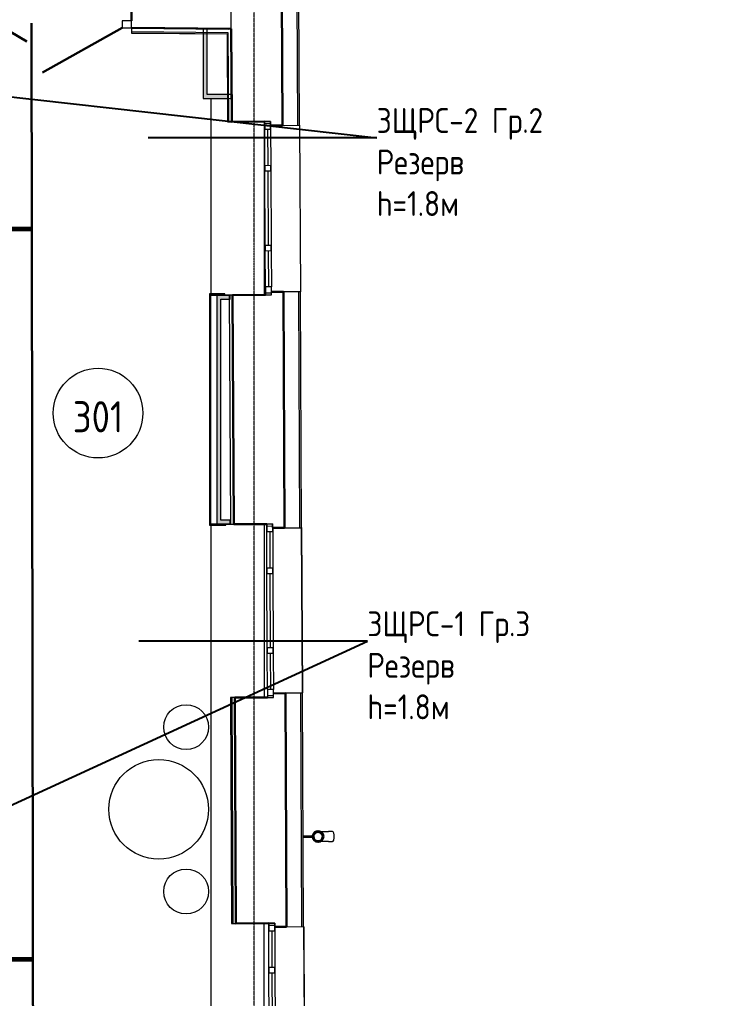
# Model space of a CAD drawing. Header units: millimetres. Extents: x -32 to 417638015, y -35 to 175284279.
# Drawn here: x 417132542 to 417139699, y 175258407 to 175268233 of the extents above; entities that cross this region are included whole.
import ezdxf
from ezdxf import colors
from ezdxf.entities.mleader import LeaderData, LeaderLine
from ezdxf.math import Vec2, Vec3

# ---------------------------------------------------------------- set-up
doc = ezdxf.new("R2010")
doc.units = ezdxf.units.MM
doc.linetypes.add('ADSK_Линия сетки', pattern=[25, 20, -2.5, 0, -2.5])
for name, color, linetype, lineweight in [('_ Окна', 7, 'Continuous', 9), ('_ЭМ_гофра', 5, 'Continuous', 60), ('_ЭМ_ТХобщее_слой', 7, 'Continuous', 30), ('Аннотация', 7, 'Continuous', 18), ('Двери', 7, 'Continuous', 9), ('Обобщенные модели', 7, 'Continuous', 18), ('Окна', 7, 'Continuous', 9), ('Оси', 253, 'Continuous', 9), ('Перекрытие', 7, 'Continuous', 18), ('Стены внутренние', 7, 'Continuous', 18), ('Стены наружные', 7, 'Continuous', 18), ('Стены несущие', 7, 'Continuous', 30), ('Стены отделка', 7, 'Continuous', 30), ('Стены штриховка', 7, 'Continuous', 9), ('ТХ', 5, 'Continuous', 0), ('ШТРИХОВКА', 252, 'Continuous', 15), ('ЭМ_Лоток 1_2', 162, 'Continuous', 30)]:
    doc.layers.add(name, color=color, linetype=linetype, lineweight=lineweight)
doc.layers.add('_ЭМ_Надписи', color=7, linetype='Continuous')
doc.layers.add('ЭОМ_Лотки рабочие', color=5, linetype='Continuous')
doc.layers.add('Линии', color=7, linetype='Continuous', lineweight=9, true_color=0x00a600)
doc.styles.add('GOST Common', font='GOST_Common.ttf', dxfattribs={"width": 0.9, "height": 349.9999999999996})
doc.styles.add('ЭОМ', font='isocpeur.ttf', dxfattribs={"width": 0.85, "height": 250})
doc.linetypes.add('Cable in the tray', pattern='A,5,[130,ltypeshp.shx,S=1,R=0,X=0,Y=0],1.5,[130,ltypeshp.shx,S=1.5,R=90,X=0,Y=-1],1,[130,ltypeshp.shx,S=1,R=0,X=0.5,Y=0],5', length=12.5)

# ---------------------------------------------------------------- blocks, each defined once
blk = doc.blocks.new('ТХ 3 этаж')
at = {"layer": 'ТХ', "color": 8}
for centre, radius in [((9833.806860334473, 29470.93188683828), 225), ((9558.806860334473, 28645.93188683828), 500), ((9833.806860334473, 27820.93188683828), 225)]:
    blk.add_circle(centre, radius, dxfattribs=at)
blk = doc.blocks.new('План 3 этажа')
at = {"layer": 'Стены внутренние'}
for points in [[(2995.212997569062, 35939.84907961541), (3035.212997569062, 35939.84907961541), (3035.212997569062, 36561.37278378016), (2995.212997569062, 36561.77135279992), (2995.212997569062, 36559.26892890948)], [(3069.973136525543, 35899.84907961542), (3249.70558802993, 35899.84907961542), (3249.502272494487, 35939.84907961541), (2995.212997569062, 35939.84907961541), (2995.212997569062, 35899.84907961547), (3035.212997569062, 35899.84907961542)], [(3250.895151595294, 33885.65977261923), (3259.943487464974, 33885.65977261923), (3259.74434596271, 33924.83857946654), (3250.895151595294, 33925.65977261923), (3129.973136525601, 33925.65977261923), (3129.973136525601, 33885.65977261923), (3210.815219952899, 33885.65977261923)], [(3169.973136525601, 31667.20120602149), (3169.973136525601, 33885.65977261923), (3129.973136525601, 33885.65977261923), (3129.973136525601, 31667.20120602149), (3150.402846486017, 31667.20120602149)], [(3150.402846486017, 31627.20120602147), (3264.56360781251, 31627.20120602149), (3264.56360781251, 31667.20120602149), (3129.973136525601, 31667.20120602149), (3129.973136525601, 31627.20120602149)]]:
    blk.add_hatch(color=8, dxfattribs=at).paths.add_polyline_path(points)
at = {"layer": '_ Окна', "color": 8, "lineweight": 18}
for p, q in [((3610.885418427774, 35668.6458931424), (3670.884643370162, 35668.95086250601)), ((3611.29204424592, 35588.64692655255), (3610.885418427774, 35668.6458931424)), ((3670.884643370162, 35668.95086250601), (3671.291269188308, 35588.95189591616)), ((3671.291269188308, 35588.95189591616), (3611.29204424592, 35588.64692655255)), ((3613.12186042758, 35228.65157689822), (3673.121085369967, 35228.95654626183)), ((3613.426829791189, 35168.65235195584), (3613.12186042758, 35228.65157689822)), ((3673.121085369967, 35228.95654626183), (3673.426054733577, 35168.95732131945)), ((3673.426054733577, 35168.95732131945), (3613.426829791189, 35168.65235195584)), ((3617.188118609044, 34428.66191099972), (3677.187343551432, 34428.96688036332)), ((3617.493087972654, 34368.66268605733), (3617.188118609044, 34428.66191099972)), ((3677.187343551432, 34428.96688036332), (3677.492312915042, 34368.96765542094)), ((3677.492312915042, 34368.96765542094), (3617.493087972654, 34368.66268605733)), ((3679.322129096701, 34008.97230576661), (3619.322904154313, 34008.66733640301)), ((3619.322904154313, 34008.66733640301), (3619.72952997246, 33928.66836981315)), ((3679.728754914847, 33928.97333917677), (3679.322129096701, 34008.97230576661)), ((3619.72952997246, 33928.66836981315), (3679.728754914847, 33928.97333917677)), ((3631.422202144648, 31628.26920992741), (3691.421427087036, 31628.57417929102)), ((3631.828827962795, 31548.27024333756), (3631.422202144648, 31628.26920992741)), ((3691.828052905183, 31548.57521270117), (3631.828827962795, 31548.27024333756)), ((3691.421427087036, 31628.57417929102), (3691.828052905183, 31548.57521270117)), ((3633.658644144454, 31188.27489368324), (3693.657869086841, 31188.57986304685)), ((3633.963613508064, 31128.27566874085), (3633.658644144454, 31188.27489368324)), ((3693.657869086841, 31188.57986304685), (3693.962838450451, 31128.58063810446)), ((3693.962838450451, 31128.58063810446), (3633.963613508064, 31128.27566874085)), ((3637.724902325918, 30388.28522778473), (3697.724127268306, 30388.59019714834)), ((3638.029871689528, 30328.28600284234), (3637.724902325918, 30388.28522778473)), ((3697.724127268306, 30388.59019714834), (3698.029096631916, 30328.59097220595)), ((3698.029096631916, 30328.59097220595), (3638.029871689528, 30328.28600284234)), ((3699.858912813575, 29968.59562255162), (3639.859687871187, 29968.29065318801)), ((3639.859687871187, 29968.29065318801), (3640.266313689334, 29888.29168659816)), ((3700.265538631721, 29888.59665596177), (3699.858912813575, 29968.59562255162)), ((3640.266313689334, 29888.29168659816), (3700.265538631721, 29888.59665596177)), ((3651.7941805788, 27620.31607613923), (3711.793405521188, 27620.62104550284)), ((3652.200806396947, 27540.31710954938), (3651.7941805788, 27620.31607613923)), ((3711.793405521188, 27620.62104550284), (3712.200031339335, 27540.62207891299)), ((3712.200031339335, 27540.62207891299), (3652.200806396947, 27540.31710954938)), ((3654.030622578606, 27180.32175989505), (3714.029847520993, 27180.62672925866)), ((3654.335591942216, 27120.32253495267), (3654.030622578606, 27180.32175989505)), ((3714.334816884603, 27120.62750431628), (3654.335591942216, 27120.32253495267)), ((3714.029847520993, 27180.62672925866), (3714.334816884603, 27120.62750431628))]:
    blk.add_line(p, q, dxfattribs=at)
at = {"layer": '_ Окна', "color": 8}
for p, q in [((3610.98707488231, 35648.64615149494), (3670.986299824699, 35648.95112085855)), ((3641.291656717099, 35588.79941123436), (3643.121472898757, 35228.80406158003)), ((3643.426442262366, 35168.80483663764), (3647.187731080219, 34428.81439568153)), ((3647.492700443829, 34368.81517073914), (3649.322516625487, 34008.81982108481)), ((3619.627873517923, 33948.66811146062), (3679.627098460311, 33948.97308082422)), ((3631.523858599185, 31608.26946827995), (3691.523083541573, 31608.57443764356)), ((3661.828440433973, 31548.42272801937), (3663.658256615631, 31188.42737836504)), ((3663.963225979241, 31128.42815342265), (3667.724514797093, 30388.43771246653)), ((3668.029484160703, 30328.43848752415), (3669.859300342361, 29968.44313786982)), ((3640.164657234797, 29908.29142824563), (3700.163882177185, 29908.59639760924)), ((3651.895837033337, 27600.31633449177), (3711.895061975725, 27600.62130385538)), ((3682.200418868125, 27540.46959423119), (3684.030235049783, 27180.47424457686)), ((3684.335204413393, 27120.47501963447), (3688.096493231245, 26380.48457867836))]:
    blk.add_line(p, q, dxfattribs=at)
at = {"layer": 'Двери', "color": 8}
for p, q in [((2179.961071873336, 36679.90016740515), (2179.263610711883, 36609.90364214906)), ((2274.956356149477, 36678.95361297176), (2179.961071873336, 36679.90016740515)), ((2274.258894988025, 36608.95708771566), (2274.956356149477, 36678.95361297176)), ((2179.263610711883, 36609.90364214906), (2274.258894988025, 36608.95708771566))]:
    blk.add_line(p, q, dxfattribs=at)
at = {"layer": 'Двери', "color": 8, "lineweight": 30}
for p, q in [((969.3236741421031, 36621.95975651131), (1223.318836255973, 36471.92156929636)), ((2179.263610711883, 36609.90364214906), (1382.331294130847, 36160.32174439428))]:
    blk.add_line(p, q, dxfattribs=at)
at = {"layer": 'Линии', "color": 8}
blk.add_circle((1938.554443461078, 32741.90905093023), 450.0000000000006, dxfattribs=at)
at = {"layer": 'Обобщенные модели', "color": 8}
for p, q in [((4096.493591424023, 28495.33203198357), (3997.353654721377, 28494.82811475074)), ((4293.272689937786, 28541.33281947867), (4250.769102019298, 28541.11677848529)), ((3997.404482948642, 28484.82824392702), (4096.544419651294, 28485.33216115984)), ((4251.277384291981, 28441.11807024798), (4293.780972210468, 28441.33411124135))]:
    blk.add_line(p, q, dxfattribs=at)
at = {"layer": 'Обобщенные модели', "color": 8, "flags": 128}
for points in [[(4160.139691472268, 28540.65611930701), (4161.41005601427, 28540.66257642819), (4164.073532674128, 28540.67611458277), (4166.949856983611, 28540.6907346182), (4170.0344274374, 28540.70641314553), (4173.322309380782, 28540.72312508248), (4176.808242904017, 28540.74084369349), (4180.486651257103, 28540.75954063259), (4184.351649771356, 28540.77918598865), (4188.397055273637, 28540.79974833329), (4192.616395978127, 28540.82119477115), (4197.002921839769, 28540.84349099251), (4201.54961535293, 28540.86660132817), (4206.249202777895, 28540.8904888065), (4211.094165777314, 28540.91511521266), (4216.07675344392, 28540.94044114964), (4221.188994700346, 28540.96642610135), (4226.422711051137, 28540.9930284974), (4231.769529666589, 28541.02020577965), (4237.220896777519, 28541.04791447021), (4242.768091359444, 28541.07611024113), (4248.40223908437, 28541.10474798517), (4250.769102019298, 28541.11677848529)], [(4251.277384291981, 28441.11807024798), (4245.609717071979, 28441.08926212809), (4240.025270143227, 28441.06087700765), (4234.532977429527, 28441.03296029681), (4229.141625427597, 28441.00555665634), (4223.859839150545, 28440.97870992621), (4218.696068329689, 28440.95246305548), (4213.658573896801, 28440.92685803353), (4208.755414768364, 28440.90193582295), (4203.994434953034, 28440.87773629394), (4199.38325100289, 28440.85429816059), (4194.929239828589, 28440.83165891893), (4190.639526897872, 28440.80985478689), (4186.520974836338, 28440.78892064645), (4182.580172448702, 28440.76888998777), (4178.823424178131, 28440.74979485561), (4175.256740020461, 28440.73166579814), (4171.885825909487, 28440.71453181795), (4168.716074588702, 28440.69842032578), (4165.752556984037, 28440.68335709656), (4163.000014091482, 28440.66936622826), (4160.647973744943, 28440.6574110697)]]:
    blk.add_lwpolyline(points, dxfattribs=at)
at = {"layer": 'Обобщенные модели', "color": 8}
for radius, start, end in [(52.00000000000004, 0.2912255443429802, 180.291225544343), (52.00000000000001, 180.291225544343, 0.2912255443429802)]:
    blk.add_arc((4147.377131190929, 28490.59060274787), radius, start, end, dxfattribs=at)
at = {"layer": 'Обобщенные модели', "color": 8, "lineweight": 40}
for radius, start, end in [(49.99999999999996, 0.2912255443429802, 180.291225544343), (49.99999999999998, 180.291225544343, 0.2912255443429802)]:
    blk.add_arc((4147.37713119095, 28490.59060274796), radius, start, end, dxfattribs=at)
at = {"layer": 'Обобщенные модели', "color": 8}
for major_axis, ratio, start_param, end_param in [((-0.2541411363412208, 49.99935411865657), 0.3090169943749481, 4.712388980384695, 6.283185307179597), ((-0.2541411363412984, 49.99935411865655), 0.3090169943749482, 3.141592653589792, 4.712388980384689)]:
    blk.add_ellipse((4293.526831074122, 28491.33346535997), major_axis=major_axis, ratio=ratio, start_param=start_param, end_param=end_param, dxfattribs=at)
at = {"layer": 'Окна', "color": 8}
for p, q in [((3670.884643370162, 35668.95086250601), (3610.885418427774, 35668.6458931424)), ((3610.885418427774, 35668.6458931424), (3611.29204424592, 35588.64692655255)), ((3671.291269188308, 35588.95189591616), (3670.884643370162, 35668.95086250601)), ((3613.121860427487, 35228.65157689823), (3611.292044245829, 35588.64692655255)), ((3671.291269188305, 35588.95189591617), (3673.121085369963, 35228.95654626183)), ((3613.12186042758, 35228.65157689822), (3613.426829791189, 35168.65235195584)), ((3673.426054733577, 35168.95732131945), (3673.121085369967, 35228.95654626183)), ((3617.188118608949, 34428.66191099972), (3613.426829791097, 35168.65235195583)), ((3673.426054733573, 35168.95732131945), (3677.187343551425, 34428.96688036333)), ((3617.188118609044, 34428.66191099972), (3617.493087972654, 34368.66268605733)), ((3677.492312915042, 34368.96765542094), (3677.187343551432, 34428.96688036332)), ((3619.322904154217, 34008.66733640301), (3617.493087972559, 34368.66268605733)), ((3677.492312915035, 34368.96765542094), (3679.322129096693, 34008.97230576661)), ((3619.322904154313, 34008.66733640301), (3619.72952997246, 33928.66836981315)), ((3679.728754914847, 33928.97333917677), (3679.322129096701, 34008.97230576661)), ((3619.72952997246, 33928.66836981315), (3679.728754914847, 33928.97333917677)), ((3691.421427087036, 31628.57417929102), (3631.422202144648, 31628.26920992741)), ((3631.422202144648, 31628.26920992741), (3631.828827962795, 31548.27024333756)), ((3633.658644144361, 31188.27489368324), (3631.828827962704, 31548.27024333756)), ((3691.828052905183, 31548.57521270117), (3691.421427087036, 31628.57417929102)), ((3691.828052905179, 31548.57521270117), (3693.657869086837, 31188.57986304685)), ((3633.658644144454, 31188.27489368324), (3633.963613508064, 31128.27566874085)), ((3693.962838450451, 31128.58063810446), (3693.657869086841, 31188.57986304685)), ((3637.724902325824, 30388.28522778473), (3633.963613507971, 31128.27566874085)), ((3693.962838450447, 31128.58063810446), (3697.7241272683, 30388.59019714834)), ((3637.724902325918, 30388.28522778473), (3638.029871689528, 30328.28600284234)), ((3698.029096631916, 30328.59097220595), (3697.724127268306, 30388.59019714834)), ((3639.859687871091, 29968.29065318801), (3638.029871689433, 30328.28600284234)), ((3698.029096631909, 30328.59097220595), (3699.858912813567, 29968.59562255162)), ((3639.859687871187, 29968.29065318801), (3640.266313689334, 29888.29168659816)), ((3700.265538631721, 29888.59665596177), (3699.858912813575, 29968.59562255162)), ((3640.266313689334, 29888.29168659816), (3700.265538631721, 29888.59665596177)), ((3711.793405521188, 27620.62104550284), (3651.7941805788, 27620.31607613923)), ((3651.7941805788, 27620.31607613923), (3652.200806396947, 27540.31710954938)), ((3712.200031339335, 27540.62207891299), (3711.793405521188, 27620.62104550284)), ((3654.030622578513, 27180.32175989505), (3652.200806396856, 27540.31710954938)), ((3712.200031339331, 27540.62207891299), (3714.029847520989, 27180.62672925866)), ((3654.030622578606, 27180.32175989505), (3654.335591942216, 27120.32253495267)), ((3658.096880759976, 26380.33209399655), (3654.335591942123, 27120.32253495267)), ((3714.334816884603, 27120.62750431628), (3714.029847520993, 27180.62672925866)), ((3714.334816884599, 27120.62750431628), (3718.096105702451, 26380.63706336016))]:
    blk.add_line(p, q, dxfattribs=at)
at = {"layer": 'Оси', "color": 8, "linetype": 'ADSK_Линия сетки'}
blk.add_line((3506.908029291895, -3523.68777841861), (3506.908029291953, 43515.24606842796), dxfattribs=at)
at = {"layer": 'Перекрытие', "color": 8}
for p, q in [((3069.973136525601, 35899.84907961538), (3069.973136525601, 33937.65977261918)), ((3610.895290210785, 35665.81608987837), (3250.895151595294, 35665.81608987837)), ((3610.895290210785, 33928.62346635848), (3610.895290210785, 35665.81608987837)), ((3069.973136525601, 31615.20120602145), (3069.973136525543, 25889.22808264119)), ((3610.895290210785, 29889.16488684294), (3610.895290210785, 31628.16487392514)), ((3286.048475018353, 29886.49123685998), (3286.048475018353, 29889.16488684294)), ((3286.048475018353, 29889.16488684294), (3610.895290210785, 29889.16488684294)), ((3606.048475018353, 27618.57962308581), (3310.166955729539, 27618.57962308581)), ((3606.048475018353, 25880.06107886264), (3606.048475018353, 27618.57962308581))]:
    blk.add_line(p, q, dxfattribs=at)
at = {"layer": 'Стены внутренние', "color": 8}
blk.add_line((3310.270576505223, 29886.61435509831), (3310.257612437068, 29889.16488684294), dxfattribs=at)
at = {"layer": 'Стены наружные', "color": 8}
for p, q in [((3961.084210166417, 35630.42539780187), (3969.572524120216, 33960.44697023874)), ((3961.089292989112, 35629.42541071949), (3962.089280071494, 35629.43049354221)), ((3962.089280071494, 35629.43049354221), (3970.558724427712, 33963.16444291131)), ((3970.558724427712, 33963.16444291131), (3969.558737345331, 33963.15936008859)), ((3982.612439749995, 31591.73418364909), (3981.612452667614, 31591.72910082637)), ((3990.058479609841, 29930.07015784747), (3981.620993883291, 31590.04871458687)), ((3982.612439749995, 31591.73418364909), (3991.035946309392, 29934.50586772438)), ((3990.035959227069, 29934.50078490166), (3991.035946309392, 29934.50586772438)), ((4001.967558203789, 27587.09551621056), (4010.481286271184, 25912.11715323556)), ((4001.973511813616, 27585.92421174421), (4002.973498895997, 27585.92929456693)), ((4002.973498895997, 27585.92929456693), (4011.476427413523, 25913.07561918836))]:
    blk.add_line(p, q, dxfattribs=at)
at = {"layer": 'Стены несущие', "color": 8}
for p, q in [((3751.410648569756, 43435.31162812758), (3791.086406163056, 35629.5613179383)), ((2278.045112721738, 36988.93822482021), (2274.956356149574, 36678.95361297175)), ((2274.258894988103, 36608.95708771565), (3276.152401651547, 36598.97399489422)), ((3246.150494609959, 36599.27294066097), (2274.258894988277, 36608.95708771537)), ((3276.152401651547, 36598.97399489422), (3280.889681243629, 35666.96856164255)), ((3280.889681243629, 35666.96856164255), (3610.885418427759, 35668.6458931424)), ((3671.087956279225, 35628.95137921109), (3791.086406162998, 35629.5613179383)), ((3619.729529972421, 33928.66836981316), (3289.733792788291, 33926.9910383133)), ((3289.733792788291, 33926.9910383133), (3301.426464960561, 31626.59187842755)), ((3799.574720116798, 33959.58289037518), (3679.576270233025, 33958.97295164796)), ((3799.574720116798, 33959.58289037518), (3811.623189879931, 31589.18463472331)), ((3301.426464960561, 31626.59187842755), (3631.422202144691, 31628.26920992741)), ((3691.624739996099, 31588.57469599609), (3811.623189879931, 31589.1846347233)), ((3640.266313689353, 29888.29168659816), (3310.270576505223, 29886.61435509831)), ((3310.270576505223, 29886.61435509831), (3321.798443394655, 27618.63874463937)), ((3820.060675606481, 29929.20607798391), (3700.06222572265, 29928.59613925669)), ((3831.969754200371, 27586.231436347), (3820.060675606481, 29929.20607798391)), ((3321.798443394655, 27618.63874463937), (3651.794180578785, 27620.31607613923)), ((3711.971304316598, 27585.62149761978), (3831.969754200371, 27586.231436347))]:
    blk.add_line(p, q, dxfattribs=at)
at = {"layer": 'Стены отделка', "color": 8, "lineweight": 9}
for p, q in [((3961.084210166417, 35630.42539780186), (3920.5545080835, 43604.17949342369)), ((2273.860345753492, 36568.9590732833), (2273.740780982538, 36556.95966895369)), ((2273.740780982538, 36556.95966895369), (3234.41406849795, 36547.38730369078)), ((2274.258894988277, 36608.95708771537), (2273.860345753259, 36568.95907328331)), ((2995.212997569062, 36601.77333846667), (2995.212997569062, 35899.84907961538)), ((3035.212997569062, 35939.84907961537), (3035.212997569062, 36601.37476944691)), ((3276.148577367421, 36599.72637897558), (3246.148964896216, 36599.57389429378)), ((3246.148964896216, 36599.57389429378), (3246.150494609959, 36599.27294066097)), ((3246.404664518312, 36549.26792597154), (3246.353830536653, 36559.26892890943)), ((3280.889681243745, 35666.96856164254), (3276.148577367421, 36599.72637897558)), ((3234.41406849795, 36547.38730369078), (3238.890223784081, 35666.75508308801)), ((2995.212997569062, 35899.84907961538), (3288.805953493167, 35899.84907961538)), ((3288.805953493167, 35939.84907961537), (3035.212997569062, 35939.84907961537)), ((3288.805953493167, 35899.84907961538), (3288.805953493167, 35939.84907961537)), ((3238.890223784081, 35666.75508308801), (3280.889681243629, 35666.96856164255)), ((3791.086406163056, 35629.5613179383), (3961.084210166417, 35630.42539780186)), ((3057.973136525601, 33935.65977261918), (3057.973136525601, 31617.20120602146)), ((3209.678531379148, 33937.65977261919), (3059.973136525601, 33937.65977261918)), ((3069.973136525601, 33925.65977261918), (3264.56360781251, 33925.65977261919)), ((3069.973136525601, 31627.20120602146), (3069.973136525601, 33925.65977261918)), ((3129.973136525601, 33925.65977261918), (3129.973136525601, 31627.20120602145)), ((3209.734826198488, 33926.58441249515), (3209.678531379148, 33937.65977261919)), ((3289.733792788291, 33926.9910383133), (3209.734826198488, 33926.58441249515)), ((3271.422980282689, 31627.20120602146), (3259.73418031726, 33926.8385536315)), ((3264.56360781251, 33885.65977261919), (3264.56360781251, 33925.65977261919)), ((3301.426464960678, 31626.59187842755), (3289.733792788466, 33926.9910383133)), ((3969.572524120216, 33960.44697023873), (3799.574720116856, 33959.58289037518)), ((3949.572782472766, 33960.3453137842), (3949.582948118215, 33958.34533961945)), ((3981.620993883291, 31590.04871458687), (3969.572524120216, 33960.44697023873)), ((3169.973136525601, 33885.65977261919), (3264.56360781251, 33885.65977261919)), ((3169.973136525601, 31667.20120602145), (3169.973136525601, 33885.65977261919)), ((3264.56360781251, 31667.20120602145), (3169.973136525601, 31667.20120602145)), ((3264.56360781251, 31627.20120602145), (3264.56360781251, 31667.20120602145)), ((3059.973136525601, 31615.20120602146), (3221.483329053503, 31615.20120602146)), ((3271.422980282689, 31627.20120602146), (3069.973136525601, 31627.20120602146)), ((3221.4274983707, 31626.1852526094), (3301.426464960561, 31626.59187842755)), ((3221.483329053503, 31615.20120602146), (3221.4274983707, 31626.1852526094)), ((3271.426852489472, 31626.43939374575), (3271.422980282689, 31627.20120602146)), ((3811.623189879931, 31589.18463472331), (3981.620993883291, 31590.04871458687)), ((3310.27057650534, 29886.6143550983), (3268.271119045676, 29886.40087654377)), ((3268.271119045676, 29886.40087654377), (3279.798985935049, 27618.42526608485)), ((3990.058479609841, 29930.07015784747), (3820.060675606481, 29929.20607798391)), ((4001.967558203789, 27587.09551621056), (3990.058479609841, 29930.07015784747)), ((3279.798985935049, 27618.42526608485), (3321.798443394713, 27618.63874463937)), ((3831.969754200429, 27586.231436347), (4001.967558203789, 27587.09551621056))]:
    blk.add_line(p, q, dxfattribs=at)
at = {"layer": 'Стены штриховка', "color": 8}
for p, q in [((3900.655230493634, 43584.3126857418), (3941.084468518966, 35630.32374134733)), ((3276.152401651547, 36598.97399489422), (3274.220710347814, 36979.01210653378)), ((2273.760708444403, 36558.95956967529), (3236.404028837744, 36549.36757456055)), ((2273.860345753259, 36568.95907328331), (2273.860345753492, 36568.9590732833)), ((3246.353830536653, 36559.26892890943), (2273.860345753492, 36568.9590732833)), ((3236.404028837744, 36549.36757456055), (3240.890197948844, 35666.76524873346)), ((3250.890068772598, 35666.81607696074), (3246.404664518312, 36549.26792597154)), ((3059.973136525601, 33937.65977261918), (3057.973136525601, 33937.65977261918)), ((3057.973136525601, 33937.65977261918), (3057.973136525601, 33935.65977261918)), ((3209.688697155914, 33935.65977261919), (3057.973136525601, 33935.65977261918)), ((3059.973136525601, 33937.65977261918), (3059.973136525601, 31615.20120602146)), ((3949.582948118215, 33958.34533961945), (3961.62125223584, 31589.94705813234)), ((3057.973136525601, 31617.20120602146), (3221.473163276736, 31617.20120602146)), ((3057.973136525601, 31617.20120602146), (3057.973136525601, 31615.20120602146)), ((3057.973136525601, 31615.20120602146), (3059.973136525601, 31615.20120602146)), ((3270.27109321038, 29886.41104218923), (3281.798960099812, 27618.4354317303)), ((3280.270964034135, 29886.4618704165), (3291.798830923508, 27618.48625995758)), ((3970.05873796239, 29929.96850139294), (3981.96781655628, 27586.99385975602))]:
    blk.add_line(p, q, dxfattribs=at)
at = {"layer": 'ЭОМ_Лотки рабочие'}
blk.add_blockref('ТХ 3 этаж', (-7010.895253870607, 118.5421783487909), dxfattribs=at)
at = {"layer": 'Аннотация', "color": 8, "lineweight": 9, "insert": (1938.554443461078, 32704.96093067172), "char_height": 312.5000000000001, "width": 520.2111192702771, "attachment_point": 5, "line_spacing_factor": 1.022765581104984, "style": 'GOST Common'}
blk.add_mtext('301', dxfattribs=at)
blk = doc.blocks.new('_ЭМ_ТХ2_3 этаж_нов')
at = {"layer": 'ТХ', "color": 8}
for centre, radius in [((8816.003577172174, 29435.57225489507), 225), ((8541.003577172174, 28610.57225489506), 500), ((8816.003577172174, 27785.57225489506), 225)]:
    blk.add_circle(centre, radius, dxfattribs=at)

msp = doc.modelspace()

# ---------------------------------------------------------------- linework, layer by layer
at = {"layer": '_ЭМ_гофра', "linetype": 'ByBlock'}
for points in [[(417131179.7836601, 175266133.0502128), (417132663.3096298, 175266133.0502128)], [(417130997.3636516, 175258801.6805926), (417132663.3096298, 175258801.6805926)]]:
    msp.add_lwpolyline(points, dxfattribs=at)
at = {"layer": 'ЭМ_Лоток 1_2', "linetype": 'Cable in the tray', "ltscale": 50}
msp.add_lwpolyline([(417132663.3096298, 175268196.7129518), (417132702.9363478, 175241905.7510279), (417180042.9009197, 175241905.7510279)], dxfattribs=at)

# ---------------------------------------------------------------- block references
at = {"layer": '_ЭМ_ТХобщее_слой', "lineweight": 50}
msp.add_blockref('_ЭМ_ТХ2_3 этаж_нов', (417125398.491967, 175231694.5649611), dxfattribs=at)
at = {"layer": 'ШТРИХОВКА'}
msp.add_blockref('План 3 этажа', (417131391.5839376, 175231540.6631508), dxfattribs=at)

# ---------------------------------------------------------------- leaders
at = {"layer": '_ЭМ_Надписи', "color": 7, "ltscale": 5}
ml = msp.add_multileader_mtext('Standard', dxfattribs=at)
ml.set_content('{\\fGOST Common|b0|i0|c204|p34;\\W0.9;\\C256;3ЩРС-2\\fISOCPEUR|b0|i0|c204|p34;\\W0.85; Гр.2 Резерв\\P\\fGOST Common|b0|i0|c0|p34;\\W0.9;h=\\fGOST Common|b0|i0|c204|p34;1\\fGOST Common|b0|i0|c0|p34;.\\fGOST Common|b0|i0|c204|p34;8м}', color=1, style='ЭОМ')
ml.set_leader_properties()
ml.build(insert=Vec2(0, 0))
ml.multileader.update_dxf_attribs({"text_left_attachment_type": 6, "text_right_attachment_type": 6, "dogleg_length": 0, "arrow_head_size": 200})
ctx = ml.context
ctx.base_point, ctx.char_height, ctx.arrow_head_size, ctx.landing_gap_size, ctx.plane_origin = Vec3(417136127.9585685, 175267044.3077172), 250, 200, 0, Vec3(417103736.0360191, 175282898.1772239)
ctx.left_attachment, ctx.right_attachment = 6, 6
notes = []
notes.append((ctx, [(0, (1, 1, 0), (417136127.9585685, 175267044.3077172), (1, 0), 0, [(0, [(417131582.8309397, 175267555.9824079)], 0, [])])]))
ctx.mtext.insert, ctx.mtext.width, ctx.mtext.defined_height, ctx.mtext.flow_direction = Vec3(417136127.9585685, 175267344.3077172), 2273.287500041229, 545.6159617257083, 5
ml = msp.add_multileader_mtext('Standard', dxfattribs=at)
ml.set_content('{\\fGOST Common|b0|i0|c204|p34;\\W0.9;\\C256;3ЩРС-1\\fISOCPEUR|b0|i0|c204|p34;\\W0.85; Гр.3 Резерв\\P\\fGOST Common|b0|i0|c0|p34;\\W0.9;h=\\fGOST Common|b0|i0|c204|p34;1\\fGOST Common|b0|i0|c0|p34;.\\fGOST Common|b0|i0|c204|p34;8м}', color=1, style='ЭОМ')
ml.set_leader_properties()
ml.build(insert=Vec2(0, 0))
ml.multileader.update_dxf_attribs({"text_left_attachment_type": 6, "text_right_attachment_type": 6, "dogleg_length": 0, "arrow_head_size": 200})
ctx = ml.context
ctx.base_point, ctx.char_height, ctx.arrow_head_size, ctx.landing_gap_size, ctx.plane_origin = Vec3(417136033.9634953, 175261992.4376965), 250, 200, 0, Vec3(417103717.098837, 175275276.8055092)
ctx.left_attachment, ctx.right_attachment = 6, 6
notes.append((ctx, [(0, (1, 1, 0), (417136033.9634953, 175261992.4376965), (1, 0), 0, [(0, [(417131563.8937576, 175259934.6106932)], 0, [])])]))
ctx.mtext.insert, ctx.mtext.width, ctx.mtext.defined_height, ctx.mtext.flow_direction = Vec3(417136033.9634953, 175262292.4376965), 2273.287500041229, 545.6159617257083, 5
for ctx, leaders in notes:
    for number, flags, end, landing, length, lines in leaders:
        leader = LeaderData()
        leader.index, (leader.has_last_leader_line, leader.has_dogleg_vector, leader.attachment_direction) = number, flags
        leader.last_leader_point, leader.dogleg_vector, leader.dogleg_length = Vec3(end), Vec3(landing), length
        for number, points, colour, breaks in lines:
            line = LeaderLine()
            line.index, line.vertices, line.color, line.breaks = number, Vec3.list(points), colors.encode_raw_color(colour), breaks
            leader.lines.append(line)
        ctx.leaders.append(leader)

doc.saveas('drawing.dxf')
